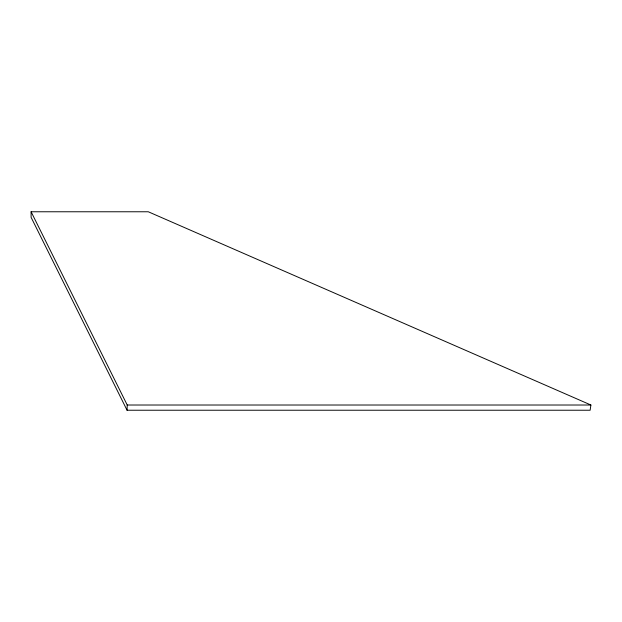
<?xml version="1.0" encoding="UTF-8"?>
<svg xmlns="http://www.w3.org/2000/svg" width="622" height="622" viewBox="0 0 622 622"><rect width="100%" height="100%" fill="white"/><g stroke="black" fill="none" stroke-linecap="round" stroke-linejoin="round"><path stroke-width="0.93" d="M127.059 410.232L127.222 405.015L31.1 211.768L148.293 211.768L590.9 405.015L590.13 410.232L127.059 410.232L31.1 217.319L31.1 211.768M127.222 405.015L590.9 405.015"/></g></svg>
